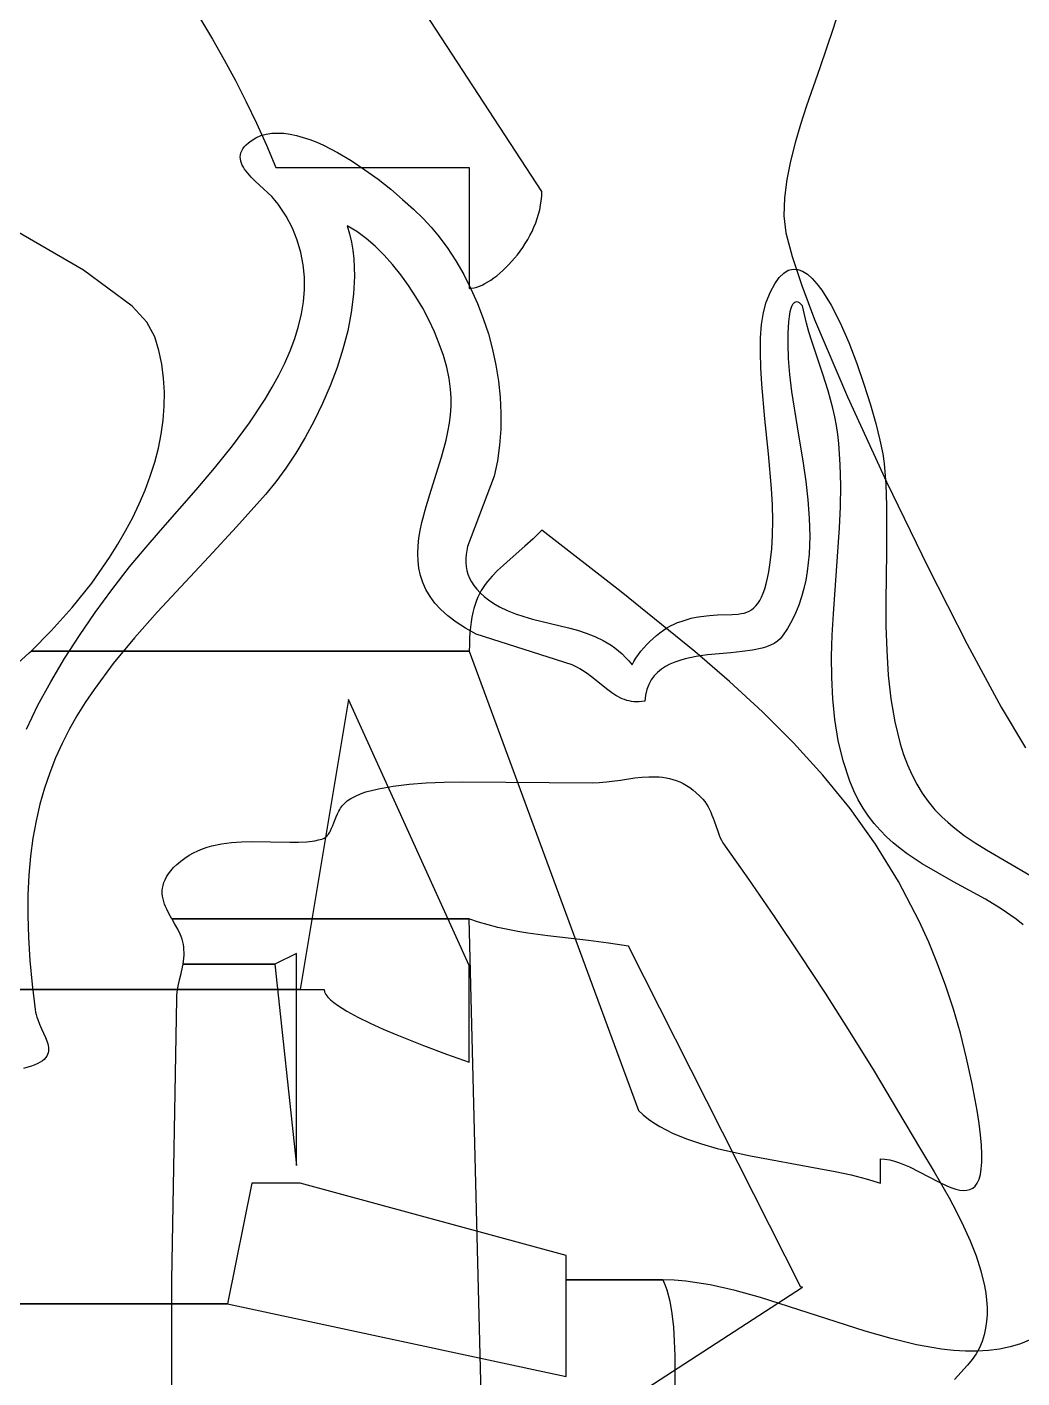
# Model space of a CAD drawing. Extents: x 111.8 to 210.7, y -80.1 to -34.2.
# Drawn here: x 201.249 to 202.7, y -72.74 to -70.769 of the extents above; entities that cross this region are included whole.
import ezdxf

# ---------------------------------------------------------------- set-up
doc = ezdxf.new("R2010")
doc.units = 0
doc.layers.add('BLACK', color=7, linetype='CONTINUOUS')

msp = doc.modelspace()

# ---------------------------------------------------------------- linework, layer by layer
at = {"layer": 'BLACK', "linetype": 'CONTINUOUS'}
for p, q in [((201.999764, -71.009272), (201.67794, -70.515505)), ((201.483957, -70.72712), (201.519433, -70.786774)), ((202.433719, -70.742118), (202.424782, -70.771419)), ((202.424782, -70.771419), (202.405358, -70.828525)), ((201.519433, -70.786774), (201.536422, -70.816859)), ((201.536422, -70.816859), (201.552843, -70.847255)), ((202.405358, -70.828525), (202.385934, -70.883977)), ((201.552843, -70.847255), (201.568644, -70.878063)), ((201.568644, -70.878063), (201.583773, -70.909389)), ((202.385934, -70.883977), (202.376997, -70.911212)), ((201.583773, -70.909389), (201.598178, -70.941334)), ((202.376997, -70.911212), (202.36899, -70.938189)), ((201.571752, -70.937898), (201.575655, -70.934922)), ((201.575655, -70.934922), (201.582595, -70.930736)), ((201.582595, -70.930736), (201.589994, -70.927572)), ((201.589994, -70.927572), (201.597818, -70.925383)), ((201.597818, -70.925383), (201.606031, -70.924121)), ((201.606031, -70.924121), (201.614596, -70.923739)), ((201.614596, -70.923739), (201.623478, -70.92419)), ((201.623478, -70.92419), (201.632641, -70.925425)), ((201.632641, -70.925425), (201.642049, -70.927397)), ((201.642049, -70.927397), (201.651667, -70.93006)), ((201.651667, -70.93006), (201.661458, -70.933365)), ((201.661458, -70.933365), (201.671386, -70.937265)), ((201.560132, -70.95573), (201.560802, -70.952763)), ((201.560802, -70.952763), (201.561942, -70.949794)), ((201.561942, -70.949794), (201.563579, -70.946823)), ((201.563579, -70.946823), (201.565741, -70.943849)), ((201.565741, -70.943849), (201.568456, -70.940874)), ((201.568456, -70.940874), (201.571752, -70.937898)), ((201.598178, -70.941334), (201.611809, -70.974003)), ((201.671386, -70.937265), (201.681416, -70.941712)), ((201.681416, -70.941712), (201.701639, -70.952059)), ((201.701639, -70.952059), (201.721838, -70.964026)), ((202.36899, -70.938189), (202.362222, -70.964959)), ((201.559905, -70.958693), (201.560132, -70.95573)), ((201.560092, -70.961652), (201.559905, -70.958693)), ((201.560666, -70.964606), (201.560092, -70.961652)), ((201.5616, -70.967556), (201.560666, -70.964606)), ((201.562866, -70.970501), (201.5616, -70.967556)), ((201.564436, -70.973439), (201.562866, -70.970501)), ((201.566282, -70.976372), (201.564436, -70.973439)), ((201.611809, -70.974003), (201.893955, -70.974003)), ((201.721838, -70.964026), (201.741727, -70.977233)), ((201.893955, -70.974003), (201.893955, -71.150348)), ((202.362222, -70.964959), (202.357005, -70.991574)), ((201.568378, -70.979297), (201.566282, -70.976372)), ((201.570695, -70.982216), (201.568378, -70.979297)), ((201.575883, -70.988029), (201.570695, -70.982216)), ((201.581624, -70.993807), (201.575883, -70.988029)), ((201.593887, -71.005243), (201.581624, -70.993807)), ((201.741727, -70.977233), (201.761019, -70.991301)), ((201.761019, -70.991301), (201.779427, -71.005849)), ((202.357005, -70.991574), (202.353647, -71.018086)), ((201.599966, -71.010893), (201.593887, -71.005243)), ((201.605716, -71.016493), (201.599966, -71.010893)), ((201.779427, -71.005849), (201.796665, -71.020498)), ((201.99956, -71.015883), (201.999764, -71.009272)), ((201.610915, -71.022038), (201.605716, -71.016493)), ((201.615343, -71.027526), (201.610915, -71.022038)), ((201.626661, -71.044963), (201.615343, -71.027526)), ((201.796665, -71.020498), (201.812446, -71.034868)), ((201.996664, -71.035586), (201.997991, -71.029053)), ((201.997991, -71.029053), (201.998963, -71.022481)), ((201.998963, -71.022481), (201.99956, -71.015883)), ((202.353647, -71.018086), (202.352459, -71.044547)), ((201.63587, -71.062536), (201.626661, -71.044963)), ((201.812446, -71.034868), (201.826482, -71.048579)), ((201.826482, -71.048579), (201.838488, -71.061251)), ((201.990746, -71.054825), (201.993022, -71.048485)), ((201.993022, -71.048485), (201.995001, -71.042068)), ((201.995001, -71.042068), (201.996664, -71.035586)), ((202.352459, -71.044547), (202.355644, -71.069535)), ((201.331308, -71.123688), (201.228394, -71.063957)), ((201.643067, -71.080226), (201.63587, -71.062536)), ((201.729701, -71.067588), (201.715886, -71.059275)), ((201.715886, -71.059275), (201.719262, -71.070843)), ((201.719262, -71.070843), (201.721962, -71.082712)), ((201.743311, -71.077537), (201.729701, -71.067588)), ((201.838488, -71.061251), (201.848176, -71.072505)), ((201.848176, -71.072505), (201.861626, -71.090846)), ((201.979058, -71.07915), (201.982329, -71.073249)), ((201.982329, -71.073249), (201.98538, -71.06722)), ((201.98538, -71.06722), (201.988192, -71.061074)), ((201.988192, -71.061074), (201.990746, -71.054825)), ((202.355644, -71.069535), (202.36472, -71.103926)), ((201.648344, -71.098012), (201.643067, -71.080226)), ((201.721962, -71.082712), (201.724007, -71.094855)), ((201.756634, -71.088959), (201.743311, -71.077537)), ((201.769589, -71.101691), (201.756634, -71.088959)), ((201.861626, -71.090846), (201.874164, -71.110089)), ((201.968122, -71.095947), (201.971936, -71.090511)), ((201.971936, -71.090511), (201.975587, -71.084908)), ((201.975587, -71.084908), (201.979058, -71.07915)), ((201.651795, -71.115876), (201.648344, -71.098012)), ((201.724007, -71.094855), (201.725421, -71.107246)), ((201.725421, -71.107246), (201.726438, -71.132671)), ((201.782094, -71.11557), (201.769589, -71.101691)), ((201.874164, -71.110089), (201.885749, -71.130147)), ((201.951643, -71.115751), (201.960089, -71.106262)), ((201.960089, -71.106262), (201.964167, -71.101201)), ((201.964167, -71.101201), (201.968122, -71.095947)), ((202.36472, -71.103926), (202.378961, -71.146376)), ((201.401984, -71.176497), (201.331308, -71.123688)), ((201.653515, -71.133798), (201.651795, -71.115876)), ((201.794068, -71.130433), (201.782094, -71.11557)), ((201.805429, -71.146118), (201.794068, -71.130433)), ((201.885749, -71.130147), (201.896338, -71.150929)), ((201.929734, -71.135178), (201.934129, -71.131835)), ((201.934129, -71.131835), (201.942937, -71.12431)), ((201.942937, -71.12431), (201.951643, -71.115751)), ((202.345865, -71.134495), (202.352477, -71.127995)), ((202.352477, -71.127995), (202.35922, -71.12398)), ((202.35922, -71.12398), (202.36607, -71.122299)), ((202.36607, -71.122299), (202.373002, -71.122802)), ((202.373002, -71.122802), (202.379989, -71.125339)), ((202.379989, -71.125339), (202.387008, -71.129759)), ((202.387008, -71.129759), (202.394032, -71.135913)), ((201.652137, -71.169739), (201.653598, -71.151759)), ((201.653598, -71.151759), (201.653515, -71.133798)), ((201.726438, -71.132671), (201.725188, -71.158783)), ((201.816097, -71.162462), (201.805429, -71.146118)), ((201.893955, -71.150348), (201.897363, -71.150143)), ((201.896338, -71.150929), (201.905889, -71.172347)), ((201.897363, -71.150143), (201.900957, -71.149538)), ((201.900957, -71.149538), (201.90472, -71.148546)), ((201.90472, -71.148546), (201.908631, -71.147179)), ((201.908631, -71.147179), (201.912671, -71.14545)), ((201.912671, -71.14545), (201.91682, -71.143373)), ((201.91682, -71.143373), (201.92106, -71.14096)), ((201.92106, -71.14096), (201.925371, -71.138224)), ((201.925371, -71.138224), (201.929734, -71.135178)), ((202.333138, -71.155547), (202.33941, -71.143629)), ((202.33941, -71.143629), (202.345865, -71.134495)), ((202.378961, -71.146376), (202.397646, -71.195543)), ((202.394032, -71.135913), (202.401037, -71.14365)), ((202.401037, -71.14365), (202.407998, -71.152821)), ((201.649227, -71.187719), (201.652137, -71.169739)), ((201.725188, -71.158783), (201.721845, -71.185375)), ((201.82599, -71.179302), (201.816097, -71.162462)), ((202.322917, -71.185546), (202.327072, -71.170401)), ((202.327072, -71.170401), (202.333138, -71.155547)), ((202.368212, -71.171058), (202.366797, -71.172256)), ((202.369772, -71.17036), (202.368212, -71.171058)), ((202.371484, -71.170198), (202.369772, -71.17036)), ((202.373355, -71.170613), (202.371484, -71.170198)), ((202.375392, -71.171641), (202.373355, -71.170613)), ((202.377601, -71.173321), (202.375392, -71.171641)), ((202.407998, -71.152821), (202.421684, -71.174859)), ((201.423682, -71.199837), (201.401984, -71.176497)), ((201.644961, -71.20568), (201.649227, -71.187719)), ((201.721845, -71.185375), (201.716584, -71.212242)), ((201.835027, -71.196476), (201.82599, -71.179302)), ((201.905889, -71.172347), (201.914358, -71.194311)), ((202.320251, -71.203009), (202.322917, -71.185546)), ((202.360393, -71.191395), (202.359485, -71.199173)), ((202.361666, -71.184389), (202.360393, -71.191395)), ((202.362455, -71.18127), (202.361666, -71.184389)), ((202.363357, -71.178459), (202.362455, -71.18127)), ((202.364376, -71.175995), (202.363357, -71.178459)), ((202.365521, -71.173914), (202.364376, -71.175995)), ((202.366797, -71.172256), (202.365521, -71.173914)), ((202.37999, -71.175691), (202.377601, -71.173321)), ((202.382706, -71.188501), (202.37999, -71.175691)), ((202.385845, -71.201152), (202.382706, -71.188501)), ((202.421684, -71.174859), (202.43489, -71.200828)), ((201.435462, -71.220884), (201.423682, -71.199837)), ((201.639433, -71.223602), (201.644961, -71.20568)), ((201.843125, -71.213819), (201.835027, -71.196476)), ((201.914358, -71.194311), (201.921703, -71.216733)), ((202.318887, -71.222502), (202.320251, -71.203009)), ((202.358887, -71.207416), (202.358544, -71.215818)), ((202.359485, -71.199173), (202.358887, -71.207416)), ((202.389332, -71.213672), (202.385845, -71.201152)), ((202.397646, -71.195543), (202.445451, -71.308652)), ((202.43489, -71.200828), (202.447414, -71.229525)), ((201.441258, -71.240821), (201.435462, -71.220884)), ((201.632738, -71.241466), (201.639433, -71.223602)), ((201.716584, -71.212242), (201.709579, -71.239179)), ((201.850204, -71.231171), (201.843125, -71.213819)), ((201.921703, -71.216733), (201.927882, -71.239523)), ((202.318638, -71.24374), (202.318887, -71.222502)), ((202.358544, -71.215818), (202.35841, -71.231874)), ((202.393095, -71.226086), (202.389332, -71.213672)), ((202.409425, -71.275241), (202.393095, -71.226086)), ((202.447414, -71.229525), (202.459054, -71.259749)), ((201.445459, -71.260932), (201.441258, -71.240821)), ((201.624969, -71.259252), (201.632738, -71.241466)), ((201.709579, -71.239179), (201.701003, -71.26598)), ((201.856182, -71.248368), (201.850204, -71.231171)), ((201.860978, -71.265247), (201.856182, -71.248368)), ((201.927882, -71.239523), (201.932851, -71.262592)), ((202.319321, -71.266435), (202.318638, -71.24374)), ((202.35841, -71.231874), (202.358823, -71.252421)), ((201.448123, -71.281185), (201.445459, -71.260932)), ((201.616221, -71.276942), (201.624969, -71.259252)), ((201.701003, -71.26598), (201.691033, -71.292441)), ((201.864511, -71.281645), (201.860978, -71.265247)), ((201.932851, -71.262592), (201.936568, -71.285851)), ((202.320747, -71.290301), (202.319321, -71.266435)), ((202.358823, -71.252421), (202.360914, -71.27621)), ((202.459054, -71.259749), (202.469609, -71.290299)), ((201.449308, -71.301548), (201.448123, -71.281185)), ((201.606587, -71.294515), (201.616221, -71.276942)), ((201.866698, -71.2974), (201.864511, -71.281645)), ((201.936568, -71.285851), (201.938991, -71.309211)), ((202.360914, -71.27621), (202.364016, -71.300852)), ((202.417327, -71.299896), (202.409425, -71.275241)), ((201.449072, -71.321989), (201.449308, -71.301548)), ((201.596161, -71.311953), (201.606587, -71.294515)), ((201.691033, -71.292441), (201.679842, -71.318354)), ((201.867473, -71.309808), (201.866698, -71.2974)), ((201.938991, -71.309211), (201.940077, -71.332582)), ((202.325088, -71.340396), (202.320747, -71.290301)), ((202.364016, -71.300852), (202.372094, -71.352135)), ((202.420954, -71.312337), (202.417327, -71.299896)), ((202.445451, -71.308652), (202.502349, -71.432507)), ((202.469609, -71.290299), (202.478878, -71.319973)), ((201.447474, -71.342474), (201.449072, -71.321989)), ((201.573311, -71.346343), (201.596161, -71.311953)), ((201.679842, -71.318354), (201.667604, -71.343516)), ((201.866497, -71.334637), (201.867376, -71.322224)), ((201.867376, -71.322224), (201.867473, -71.309808)), ((202.424267, -71.324892), (202.420954, -71.312337)), ((202.427192, -71.337585), (202.424267, -71.324892)), ((202.478878, -71.319973), (202.486658, -71.34757)), ((201.444571, -71.362973), (201.447474, -71.342474)), ((201.548423, -71.379959), (201.573311, -71.346343)), ((201.667604, -71.343516), (201.654495, -71.367721)), ((201.862752, -71.359423), (201.864926, -71.34704)), ((201.864926, -71.34704), (201.866497, -71.334637)), ((201.940077, -71.332582), (201.939783, -71.355876)), ((202.330173, -71.391731), (202.325088, -71.340396)), ((202.429657, -71.350446), (202.427192, -71.337585)), ((202.486658, -71.34757), (202.492748, -71.371887)), ((201.440422, -71.383452), (201.444571, -71.362973)), ((201.654495, -71.367721), (201.640687, -71.390763)), ((201.860065, -71.371779), (201.862752, -71.359423)), ((201.939783, -71.355876), (201.938067, -71.379003)), ((202.372094, -71.352135), (202.380729, -71.405155)), ((202.431586, -71.3635), (202.429657, -71.350446)), ((202.432907, -71.376775), (202.431586, -71.3635)), ((201.435084, -71.40388), (201.440422, -71.383452)), ((201.522247, -71.412644), (201.548423, -71.379959)), ((201.853511, -71.39637), (201.860065, -71.371779)), ((201.938067, -71.379003), (201.934886, -71.401874)), ((202.435062, -71.407184), (202.432907, -71.376775)), ((202.492748, -71.371887), (202.496946, -71.391725)), ((201.428617, -71.424223), (201.435084, -71.40388)), ((201.640687, -71.390763), (201.626357, -71.412437)), ((201.838189, -71.444832), (201.853511, -71.39637)), ((201.934886, -71.401874), (201.930197, -71.424401)), ((202.334513, -71.442012), (202.330173, -71.391731)), ((202.380729, -71.405155), (202.384529, -71.431968)), ((202.43576, -71.437856), (202.435062, -71.407184)), ((202.496946, -71.391725), (202.499052, -71.40588)), ((202.499052, -71.40588), (202.501311, -71.435713)), ((201.421077, -71.444451), (201.428617, -71.424223)), ((201.495537, -71.444244), (201.522247, -71.412644)), ((201.626357, -71.412437), (201.611678, -71.432537)), ((201.930197, -71.424401), (201.891502, -71.526596)), ((201.412523, -71.464529), (201.421077, -71.444451)), ((201.44352, -71.503569), (201.495537, -71.444244)), ((201.611678, -71.432537), (201.596824, -71.450858)), ((201.830855, -71.468563), (201.838189, -71.444832)), ((202.33594, -71.46604), (202.334513, -71.442012)), ((202.384529, -71.431968), (202.387597, -71.458796)), ((202.435279, -71.468746), (202.43576, -71.437856)), ((202.501311, -71.435713), (202.502365, -71.467442)), ((202.502349, -71.432507), (202.562553, -71.556361)), ((201.403014, -71.484427), (201.412523, -71.464529)), ((201.596824, -71.450858), (201.554506, -71.498045)), ((202.336622, -71.488945), (202.33594, -71.46604)), ((202.387597, -71.458796), (202.389641, -71.485499)), ((201.392607, -71.504112), (201.403014, -71.484427)), ((201.824696, -71.491868), (201.830855, -71.468563)), ((202.389641, -71.485499), (202.390372, -71.51194)), ((202.4339, -71.499806), (202.435279, -71.468746)), ((202.502365, -71.467442), (202.502235, -71.535236)), ((201.381361, -71.523552), (201.392607, -71.504112)), ((201.419716, -71.530983), (201.44352, -71.503569)), ((201.554506, -71.498045), (201.514018, -71.541855)), ((201.820428, -71.514677), (201.822281, -71.503339)), ((201.822281, -71.503339), (201.824696, -71.491868)), ((201.999764, -71.503037), (201.986951, -71.515479)), ((202.115285, -71.592932), (201.999764, -71.503037)), ((202.336374, -71.510438), (202.336622, -71.488945)), ((202.42497, -71.624822), (202.4339, -71.499806)), ((201.369333, -71.542713), (201.381361, -71.523552)), ((201.818769, -71.53692), (201.819228, -71.525873)), ((201.819228, -71.525873), (201.820428, -71.514677)), ((201.986951, -71.515479), (201.974965, -71.526527)), ((202.33501, -71.530234), (202.336374, -71.510438)), ((202.390372, -71.51194), (202.389498, -71.537977)), ((201.343165, -71.580075), (201.369333, -71.542713)), ((201.398385, -71.556692), (201.419716, -71.530983)), ((201.514018, -71.541855), (201.439397, -71.622217)), ((201.819141, -71.547807), (201.818769, -71.53692)), ((201.888899, -71.544391), (201.888882, -71.550207)), ((201.889368, -71.538516), (201.888899, -71.544391)), ((201.890249, -71.532584), (201.889368, -71.538516)), ((201.891502, -71.526596), (201.890249, -71.532584)), ((201.953472, -71.54547), (201.943966, -71.553882)), ((201.974965, -71.526527), (201.953472, -71.54547)), ((202.332245, -71.553776), (202.333699, -71.54256)), ((202.333699, -71.54256), (202.33501, -71.530234)), ((202.389498, -71.537977), (202.386728, -71.563471)), ((202.502235, -71.535236), (202.501424, -71.606565)), ((201.372695, -71.589915), (201.398385, -71.556692)), ((201.820435, -71.558527), (201.819141, -71.547807)), ((201.822739, -71.56907), (201.820435, -71.558527)), ((201.888882, -71.550207), (201.889354, -71.555963)), ((201.889354, -71.555963), (201.890356, -71.561658)), ((201.890356, -71.561658), (201.891927, -71.56729)), ((201.935287, -71.561933), (201.927434, -71.56988)), ((201.943966, -71.553882), (201.935287, -71.561933)), ((202.328891, -71.573089), (202.330644, -71.563935)), ((202.330644, -71.563935), (202.332245, -71.553776)), ((202.386728, -71.563471), (202.384542, -71.575972)), ((202.562553, -71.556361), (202.620278, -71.66947)), ((201.31457, -71.615938), (201.343165, -71.580075)), ((201.826143, -71.579429), (201.822739, -71.56907)), ((201.830737, -71.589593), (201.826143, -71.579429)), ((201.891927, -71.56729), (201.894106, -71.572857)), ((201.894106, -71.572857), (201.896932, -71.578358)), ((201.896932, -71.578358), (201.900445, -71.583792)), ((201.900445, -71.583792), (201.904683, -71.589157)), ((201.917204, -71.582173), (201.914207, -71.586499)), ((201.920407, -71.577983), (201.917204, -71.582173)), ((201.927434, -71.56988), (201.920407, -71.577983)), ((202.324917, -71.588597), (202.326984, -71.581292)), ((202.326984, -71.581292), (202.328891, -71.573089)), ((202.384542, -71.575972), (202.381773, -71.588284)), ((201.348264, -71.623169), (201.372695, -71.589915)), ((201.836611, -71.599556), (201.830737, -71.589593)), ((201.843853, -71.609306), (201.836611, -71.599556)), ((201.906458, -71.600613), (201.904288, -71.605804)), ((201.904683, -71.589157), (201.909686, -71.594452)), ((201.908834, -71.595686), (201.906458, -71.600613)), ((201.911418, -71.590992), (201.908834, -71.595686)), ((201.909686, -71.594452), (201.915494, -71.599676)), ((201.914207, -71.586499), (201.911418, -71.590992)), ((201.915494, -71.599676), (201.922145, -71.604826)), ((201.922145, -71.604826), (201.929679, -71.609901)), ((202.222952, -71.679934), (202.115285, -71.592932)), ((202.317726, -71.605646), (202.320292, -71.600721)), ((202.320292, -71.600721), (202.322688, -71.595055)), ((202.322688, -71.595055), (202.324917, -71.588597)), ((202.378385, -71.600391), (202.374342, -71.612275)), ((202.381773, -71.588284), (202.378385, -71.600391)), ((201.284011, -71.650044), (201.31457, -71.615938)), ((201.325174, -71.656547), (201.348264, -71.623169)), ((201.439397, -71.622217), (201.405699, -71.660203)), ((201.852555, -71.618837), (201.843853, -71.609306)), ((201.862805, -71.62814), (201.852555, -71.618837)), ((201.899018, -71.623289), (201.897675, -71.629862)), ((201.900568, -71.61711), (201.899018, -71.623289)), ((201.902325, -71.611292), (201.900568, -71.61711)), ((201.904288, -71.605804), (201.902325, -71.611292)), ((201.929679, -71.609901), (201.938134, -71.614901)), ((201.938134, -71.614901), (201.949373, -71.620386)), ((201.949373, -71.620386), (201.961192, -71.62505)), ((202.286315, -71.625374), (202.29059, -71.624735)), ((202.29059, -71.624735), (202.294661, -71.62383)), ((202.294661, -71.62383), (202.298529, -71.622609)), ((202.298529, -71.622609), (202.3022, -71.621016)), ((202.3022, -71.621016), (202.305677, -71.619)), ((202.305677, -71.619), (202.308965, -71.616508)), ((202.308965, -71.616508), (202.312066, -71.613487)), ((202.312066, -71.613487), (202.314985, -71.609884)), ((202.314985, -71.609884), (202.317726, -71.605646)), ((202.369606, -71.623918), (202.364143, -71.635304)), ((202.374342, -71.612275), (202.369606, -71.623918)), ((202.42328, -71.656037), (202.42497, -71.624822)), ((202.501424, -71.606565), (202.501625, -71.642712)), ((201.874692, -71.637204), (201.862805, -71.62814)), ((201.888308, -71.646023), (201.874692, -71.637204)), ((201.895608, -71.64432), (201.894885, -71.652268)), ((201.896538, -71.636862), (201.895608, -71.64432)), ((201.897675, -71.629862), (201.896538, -71.636862)), ((201.961192, -71.62505), (201.973493, -71.629063)), ((201.973493, -71.629063), (201.986173, -71.632595)), ((201.986173, -71.632595), (202.038676, -71.645328)), ((202.182254, -71.645617), (202.187434, -71.642608)), ((202.187434, -71.642608), (202.192594, -71.63999)), ((202.192594, -71.63999), (202.197701, -71.637798)), ((202.197701, -71.637798), (202.202718, -71.636067)), ((202.202718, -71.636067), (202.210276, -71.633594)), ((202.210276, -71.633594), (202.217575, -71.631594)), ((202.217575, -71.631594), (202.224618, -71.630016)), ((202.224618, -71.630016), (202.231409, -71.628807)), ((202.231409, -71.628807), (202.24425, -71.627283)), ((202.24425, -71.627283), (202.256131, -71.6266)), ((202.256131, -71.6266), (202.277132, -71.626068)), ((202.277132, -71.626068), (202.286315, -71.625374)), ((202.364143, -71.635304), (202.357914, -71.646415)), ((202.501625, -71.642712), (202.50269, -71.678731)), ((201.254705, -71.679382), (201.284011, -71.650044)), ((201.303507, -71.690142), (201.325174, -71.656547)), ((201.405699, -71.660203), (201.374698, -71.69768)), ((201.90374, -71.654587), (201.888308, -71.646023)), ((201.894368, -71.66074), (201.894058, -71.669767)), ((201.894885, -71.652268), (201.894368, -71.66074)), ((202.043969, -71.699566), (201.90374, -71.654587)), ((202.038676, -71.645328), (202.051743, -71.649015)), ((202.051743, -71.649015), (202.064586, -71.653245)), ((202.064586, -71.653245), (202.077104, -71.658188)), ((202.077104, -71.658188), (202.089195, -71.664014)), ((202.089195, -71.664014), (202.095049, -71.667312)), ((202.157284, -71.665316), (202.162038, -71.660872)), ((202.162038, -71.660872), (202.166947, -71.656646)), ((202.166947, -71.656646), (202.171975, -71.652671)), ((202.171975, -71.652671), (202.177089, -71.648983)), ((202.177089, -71.648983), (202.182254, -71.645617)), ((202.347538, -71.661411), (202.343482, -71.665047)), ((202.350886, -71.657233), (202.347538, -71.661411)), ((202.357914, -71.646415), (202.350886, -71.657233)), ((202.422366, -71.687143), (202.42328, -71.656037)), ((201.218865, -71.711955), (201.251954, -71.682136)), ((201.251954, -71.682136), (201.254705, -71.679382)), ((201.254705, -71.679382), (201.893955, -71.679382)), ((201.893955, -71.679382), (201.254705, -71.679382)), ((201.894058, -71.669767), (201.893955, -71.679382)), ((201.893955, -71.679382), (202.140831, -72.349493)), ((202.095049, -71.667312), (202.100759, -71.670895)), ((202.100759, -71.670895), (202.106311, -71.674784)), ((202.106311, -71.674784), (202.111695, -71.679)), ((202.111695, -71.679), (202.116896, -71.683565)), ((202.116896, -71.683565), (202.121902, -71.688501)), ((202.140518, -71.684562), (202.144303, -71.6796)), ((202.144303, -71.6796), (202.148382, -71.674714)), ((202.148382, -71.674714), (202.152721, -71.669941)), ((202.152721, -71.669941), (202.157284, -71.665316)), ((202.273453, -71.723512), (202.222952, -71.679934)), ((202.275402, -71.68179), (202.241414, -71.685014)), ((202.291778, -71.680177), (202.275402, -71.68179)), ((202.307188, -71.678069), (202.291778, -71.680177)), ((202.321219, -71.675092), (202.307188, -71.678069)), ((202.327587, -71.673162), (202.321219, -71.675092)), ((202.333455, -71.670876), (202.327587, -71.673162)), ((202.338771, -71.668186), (202.333455, -71.670876)), ((202.343482, -71.665047), (202.338771, -71.668186)), ((202.50269, -71.678731), (202.504964, -71.714286)), ((202.620278, -71.66947), (202.669737, -71.761085)), ((201.283343, -71.724046), (201.303507, -71.690142)), ((201.374698, -71.69768), (201.346612, -71.735367)), ((202.04787, -71.70137), (202.043969, -71.699566)), ((202.05164, -71.7033), (202.04787, -71.70137)), ((202.055289, -71.705342), (202.05164, -71.7033)), ((202.121902, -71.688501), (202.126701, -71.693828)), ((202.126701, -71.693828), (202.13128, -71.699567)), ((202.13128, -71.699567), (202.133972, -71.694581)), ((202.133972, -71.694581), (202.137063, -71.689568)), ((202.137063, -71.689568), (202.140518, -71.684562)), ((202.180106, -71.701881), (202.174078, -71.705873)), ((202.186618, -71.698416), (202.180106, -71.701881)), ((202.193563, -71.695432), (202.186618, -71.698416)), ((202.200889, -71.692882), (202.193563, -71.695432)), ((202.208543, -71.690719), (202.200889, -71.692882)), ((202.224632, -71.687371), (202.208543, -71.690719)), ((202.241414, -71.685014), (202.224632, -71.687371)), ((202.422505, -71.718095), (202.422366, -71.687143)), ((202.058826, -71.707483), (202.055289, -71.705342)), ((202.065602, -71.712007), (202.058826, -71.707483)), ((202.07204, -71.716764), (202.065602, -71.712007)), ((202.095894, -71.735946), (202.07204, -71.716764)), ((202.15942, -71.721477), (202.155849, -71.728043)), ((202.163683, -71.715625), (202.15942, -71.721477)), ((202.168587, -71.710439), (202.163683, -71.715625)), ((202.174078, -71.705873), (202.168587, -71.710439)), ((202.321526, -71.767762), (202.273453, -71.723512)), ((202.423978, -71.748845), (202.422505, -71.718095)), ((202.504964, -71.714286), (202.508793, -71.749037)), ((201.264765, -71.758354), (201.283343, -71.724046)), ((201.346612, -71.735367), (201.333729, -71.754513)), ((202.101751, -71.740238), (202.095894, -71.735946)), ((202.107713, -71.744111), (202.101751, -71.740238)), ((202.153021, -71.735368), (202.150988, -71.743499)), ((202.155849, -71.728043), (202.153021, -71.735368)), ((201.247853, -71.793159), (201.264765, -71.758354)), ((201.333729, -71.754513), (201.321657, -71.77398)), ((201.717618, -71.749921), (201.647079, -72.173148)), ((201.893955, -72.137878), (201.717618, -71.749921)), ((202.110756, -71.745857), (202.107713, -71.744111)), ((202.113853, -71.747457), (202.110756, -71.745857)), ((202.117012, -71.748899), (202.113853, -71.747457)), ((202.120244, -71.750168), (202.117012, -71.748899)), ((202.123558, -71.751251), (202.120244, -71.750168)), ((202.126962, -71.752134), (202.123558, -71.751251)), ((202.130465, -71.752804), (202.126962, -71.752134)), ((202.134078, -71.753248), (202.130465, -71.752804)), ((202.137809, -71.753451), (202.134078, -71.753248)), ((202.141668, -71.7534), (202.137809, -71.753451)), ((202.145663, -71.753082), (202.141668, -71.7534)), ((202.149803, -71.752483), (202.145663, -71.753082)), ((202.150988, -71.743499), (202.149803, -71.752483)), ((202.427063, -71.779347), (202.423978, -71.748845)), ((202.508793, -71.749037), (202.514521, -71.78265)), ((202.669737, -71.761085), (202.705143, -71.820463)), ((201.321657, -71.77398), (201.310422, -71.793859)), ((202.367015, -71.813149), (202.321526, -71.767762)), ((202.432039, -71.809554), (202.427063, -71.779347)), ((201.310422, -71.793859), (201.300051, -71.814237)), ((202.514521, -71.78265), (202.522492, -71.814785)), ((201.300051, -71.814237), (201.290572, -71.835206)), ((202.409766, -71.860137), (202.367015, -71.813149)), ((202.439186, -71.839421), (202.432039, -71.809554)), ((202.522492, -71.814785), (202.527427, -71.830194)), ((201.290572, -71.835206), (201.282011, -71.856854)), ((202.448782, -71.8689), (202.439186, -71.839421)), ((202.527427, -71.830194), (202.533053, -71.845107)), ((201.282011, -71.856854), (201.274396, -71.879272)), ((202.449625, -71.909191), (202.409766, -71.860137)), ((202.533053, -71.845107), (202.539412, -71.859482)), ((202.539412, -71.859482), (202.546548, -71.873278)), ((201.274396, -71.879272), (201.267753, -71.902548)), ((201.743169, -71.884822), (201.761695, -71.880069)), ((201.761695, -71.880069), (201.782857, -71.876383)), ((201.782857, -71.876383), (201.806189, -71.873642)), ((201.806189, -71.873642), (201.831226, -71.871727)), ((201.831226, -71.871727), (201.857503, -71.870517)), ((201.857503, -71.870517), (201.884556, -71.869892)), ((201.884556, -71.869892), (202.073072, -71.871546)), ((202.073072, -71.871546), (202.083488, -71.871203)), ((202.083488, -71.871203), (202.093897, -71.87029)), ((202.093897, -71.87029), (202.114661, -71.867453)), ((202.114661, -71.867453), (202.1353, -71.86443)), ((202.1353, -71.86443), (202.145554, -71.863285)), ((202.145554, -71.863285), (202.155753, -71.862616)), ((202.155753, -71.862616), (202.165891, -71.862599)), ((202.165891, -71.862599), (202.170934, -71.862889)), ((202.170934, -71.862889), (202.175959, -71.863407)), ((202.175959, -71.863407), (202.180964, -71.864175)), ((202.180964, -71.864175), (202.185949, -71.865215)), ((202.185949, -71.865215), (202.190913, -71.866548)), ((202.190913, -71.866548), (202.195854, -71.868197)), ((202.195854, -71.868197), (202.200773, -71.870183)), ((202.200773, -71.870183), (202.205667, -71.872528)), ((202.205667, -71.872528), (202.210535, -71.875254)), ((202.210535, -71.875254), (202.215378, -71.878383)), ((202.215378, -71.878383), (202.220194, -71.881936)), ((202.454596, -71.883041), (202.448782, -71.8689)), ((202.546548, -71.873278), (202.554503, -71.886451)), ((201.712184, -71.901186), (201.713968, -71.899545)), ((201.713968, -71.899545), (201.715884, -71.898004)), ((201.715884, -71.898004), (201.721339, -71.894211)), ((201.721339, -71.894211), (201.727744, -71.89076)), ((201.727744, -71.89076), (201.73504, -71.887635)), ((201.73504, -71.887635), (201.743169, -71.884822)), ((202.220194, -71.881936), (202.224981, -71.885935)), ((202.224981, -71.885935), (202.229739, -71.890402)), ((202.229739, -71.890402), (202.234468, -71.895358)), ((202.234468, -71.895358), (202.237294, -71.89892)), ((202.237294, -71.89892), (202.239842, -71.902645)), ((202.461097, -71.896235), (202.454596, -71.883041)), ((202.46824, -71.908544), (202.461097, -71.896235)), ((202.554503, -71.886451), (202.563321, -71.89896)), ((202.563321, -71.89896), (202.573045, -71.910763)), ((201.267753, -71.902548), (201.262111, -71.926773)), ((201.699746, -71.921166), (201.701645, -71.91686)), ((201.701645, -71.91686), (201.703772, -71.912639)), ((201.703772, -71.912639), (201.704942, -71.910583)), ((201.704942, -71.910583), (201.706193, -71.908574)), ((201.706193, -71.908574), (201.707535, -71.906621)), ((201.707535, -71.906621), (201.708976, -71.904733)), ((201.708976, -71.904733), (201.710522, -71.902918)), ((201.710522, -71.902918), (201.712184, -71.901186)), ((202.239842, -71.902645), (202.242142, -71.906509)), ((202.242142, -71.906509), (202.244224, -71.910489)), ((202.244224, -71.910489), (202.246121, -71.914563)), ((202.246121, -71.914563), (202.247862, -71.918706)), ((202.247862, -71.918706), (202.249479, -71.922896)), ((202.486434, -71.960777), (202.449625, -71.909191)), ((202.475984, -71.920028), (202.46824, -71.908544)), ((202.484287, -71.930749), (202.475984, -71.920028)), ((202.573045, -71.910763), (202.583718, -71.921817)), ((201.262111, -71.926773), (201.257495, -71.952037)), ((201.691378, -71.941533), (201.693121, -71.937847)), ((201.693121, -71.937847), (201.694764, -71.933897)), ((201.694764, -71.933897), (201.696372, -71.929754)), ((201.696372, -71.929754), (201.699746, -71.921166)), ((202.249479, -71.922896), (202.251004, -71.927108)), ((202.251004, -71.927108), (202.256792, -71.943728)), ((202.493105, -71.940767), (202.484287, -71.930749)), ((202.583718, -71.921817), (202.591678, -71.929025)), ((202.591678, -71.929025), (202.599677, -71.935791)), ((202.599677, -71.935791), (202.615763, -71.948157)), ((201.257495, -71.952037), (201.253934, -71.978428)), ((201.532576, -71.960594), (201.546939, -71.958657)), ((201.546939, -71.958657), (201.561449, -71.957596)), ((201.561449, -71.957596), (201.575986, -71.957205)), ((201.575986, -71.957205), (201.632003, -71.958238)), ((201.632003, -71.958238), (201.644874, -71.958119)), ((201.644874, -71.958119), (201.657051, -71.957437)), ((201.657051, -71.957437), (201.668414, -71.955989)), ((201.668414, -71.955989), (201.673753, -71.954912)), ((201.673753, -71.954912), (201.678843, -71.953567)), ((201.678843, -71.953567), (201.680518, -71.952987)), ((201.680518, -71.952987), (201.682078, -71.952245)), ((201.682078, -71.952245), (201.683531, -71.95135)), ((201.683531, -71.95135), (201.684884, -71.950311)), ((201.684884, -71.950311), (201.686146, -71.949136)), ((201.686146, -71.949136), (201.687325, -71.947835)), ((201.687325, -71.947835), (201.68843, -71.946415)), ((201.68843, -71.946415), (201.689468, -71.944885)), ((201.689468, -71.944885), (201.690448, -71.943255)), ((201.690448, -71.943255), (201.691378, -71.941533)), ((202.256792, -71.943728), (202.258316, -71.947708)), ((202.258316, -71.947708), (202.259934, -71.951572)), ((202.259934, -71.951572), (202.261675, -71.955297)), ((202.261675, -71.955297), (202.263572, -71.958858)), ((202.263572, -71.958858), (202.301249, -72.012147)), ((202.502396, -71.950144), (202.493105, -71.940767)), ((202.512117, -71.958941), (202.502396, -71.950144)), ((202.522225, -71.967218), (202.512117, -71.958941)), ((202.615763, -71.948157), (202.631919, -71.959228)), ((202.631919, -71.959228), (202.648086, -71.969318)), ((201.253934, -71.978428), (201.251454, -72.006037)), ((201.479001, -71.981211), (201.485201, -71.977238)), ((201.485201, -71.977238), (201.491573, -71.973716)), ((201.491573, -71.973716), (201.498102, -71.970617)), ((201.498102, -71.970617), (201.504773, -71.967918)), ((201.504773, -71.967918), (201.511571, -71.965592)), ((201.511571, -71.965592), (201.518481, -71.963613)), ((201.518481, -71.963613), (201.532576, -71.960594)), ((202.520041, -72.01536), (202.486434, -71.960777)), ((202.532679, -71.975037), (202.522225, -71.967218)), ((202.55445, -71.989544), (202.532679, -71.975037)), ((202.648086, -71.969318), (202.71171, -72.006153)), ((201.458575, -71.999824), (201.462551, -71.995268)), ((201.462551, -71.995268), (201.467177, -71.990609)), ((201.467177, -71.990609), (201.472988, -71.985659)), ((201.472988, -71.985659), (201.479001, -71.981211)), ((202.577089, -72.00295), (202.55445, -71.989544)), ((201.251454, -72.006037), (201.250083, -72.034953)), ((201.447279, -72.021245), (201.448503, -72.017124)), ((201.448503, -72.017124), (201.450212, -72.012928)), ((201.450212, -72.012928), (201.452438, -72.008649)), ((201.452438, -72.008649), (201.455215, -72.004283)), ((201.455215, -72.004283), (201.458575, -71.999824)), ((202.301249, -72.012147), (202.338772, -72.066676)), ((202.55029, -72.073404), (202.520041, -72.01536)), ((202.600256, -72.015744), (202.577089, -72.00295)), ((202.646806, -72.041447), (202.600256, -72.015744)), ((201.250083, -72.034953), (201.249847, -72.065265)), ((201.446151, -72.029277), (201.446506, -72.025294)), ((201.446183, -72.0332), (201.446151, -72.029277)), ((201.446567, -72.037067), (201.446183, -72.0332)), ((201.446506, -72.025294), (201.447279, -72.021245)), ((201.447271, -72.040885), (201.446567, -72.037067)), ((201.448261, -72.044658), (201.447271, -72.040885)), ((201.449506, -72.048391), (201.448261, -72.044658)), ((201.450971, -72.052091), (201.449506, -72.048391)), ((201.452625, -72.055762), (201.450971, -72.052091)), ((201.456363, -72.06304), (201.452625, -72.055762)), ((202.669508, -72.055334), (202.646806, -72.041447)), ((202.691372, -72.070562), (202.669508, -72.055334)), ((201.249847, -72.065265), (201.250774, -72.097064)), ((201.460298, -72.069985), (201.456363, -72.06304)), ((201.460459, -72.070268), (201.460298, -72.069985)), ((201.460298, -72.069985), (201.893156, -72.069985)), ((201.893156, -72.069985), (201.460298, -72.069985)), ((201.464647, -72.077488), (201.460459, -72.070268)), ((201.468665, -72.084742), (201.464647, -72.077488)), ((201.893156, -72.069985), (201.914323, -72.908714)), ((201.907137, -72.074645), (201.893156, -72.069985)), ((201.921284, -72.078744), (201.907137, -72.074645)), ((202.338772, -72.066676), (202.375984, -72.122197)), ((202.564107, -72.103869), (202.55029, -72.073404)), ((202.701883, -72.078831), (202.691372, -72.070562)), ((201.250774, -72.097064), (201.252891, -72.130439)), ((201.472249, -72.092075), (201.468665, -72.084742)), ((201.473796, -72.095783), (201.472249, -72.092075)), ((201.475135, -72.099527), (201.473796, -72.095783)), ((201.935578, -72.082339), (201.921284, -72.078744)), ((201.95, -72.085488), (201.935578, -72.082339)), ((201.964531, -72.088249), (201.95, -72.085488)), ((201.979151, -72.090681), (201.964531, -72.088249)), ((202.008581, -72.094789), (201.979151, -72.090681)), ((202.067657, -72.101611), (202.008581, -72.094789)), ((201.476234, -72.103312), (201.475135, -72.099527)), ((201.47706, -72.107142), (201.476234, -72.103312)), ((201.47758, -72.111024), (201.47706, -72.107142)), ((201.47776, -72.114963), (201.47758, -72.111024)), ((201.478077, -72.118992), (201.47776, -72.114963)), ((202.096994, -72.105254), (202.067657, -72.101611)), ((202.125989, -72.109672), (202.096994, -72.105254)), ((202.377343, -72.607089), (202.125989, -72.109672)), ((202.577026, -72.135374), (202.564107, -72.103869)), ((201.252891, -72.130439), (201.256225, -72.165479)), ((201.475574, -72.140589), (201.476474, -72.13613)), ((201.476474, -72.13613), (201.476478, -72.136115)), ((201.476474, -72.13613), (201.610051, -72.13613)), ((201.610051, -72.13613), (201.476474, -72.13613)), ((201.476478, -72.136115), (201.477222, -72.131706)), ((201.477222, -72.131706), (201.477766, -72.127375)), ((201.477766, -72.127375), (201.478065, -72.123133)), ((201.478065, -72.123133), (201.478077, -72.118992)), ((201.641801, -72.120255), (201.610051, -72.13613)), ((201.610051, -72.13613), (201.641801, -72.429818)), ((201.641801, -72.429818), (201.641801, -72.120255)), ((202.375984, -72.122197), (202.412731, -72.178462)), ((202.589027, -72.167977), (202.577026, -72.135374)), ((201.471223, -72.158914), (201.47346, -72.14969)), ((201.47346, -72.14969), (201.475574, -72.140589)), ((201.893955, -72.278953), (201.893955, -72.137878)), ((200.098882, -72.173148), (201.647079, -72.173148)), ((201.647079, -72.173148), (200.098882, -72.173148)), ((201.256225, -72.165479), (201.260802, -72.202275)), ((201.46774, -72.177362), (201.46838, -72.172779)), ((201.46838, -72.172779), (201.469202, -72.168169)), ((201.469202, -72.168169), (201.471223, -72.158914)), ((201.647079, -72.173148), (201.682348, -72.173148)), ((201.682348, -72.173148), (201.682955, -72.176554)), ((201.682955, -72.176554), (201.684725, -72.180148)), ((202.600093, -72.201735), (202.589027, -72.167977)), ((201.460066, -72.597001), (201.467177, -72.1864)), ((201.467177, -72.1864), (201.467325, -72.181907)), ((201.467325, -72.181907), (201.46774, -72.177362)), ((201.684725, -72.180148), (201.687579, -72.18391)), ((201.687579, -72.18391), (201.691441, -72.18782)), ((201.691441, -72.18782), (201.696233, -72.19186)), ((201.696233, -72.19186), (201.701877, -72.196009)), ((201.701877, -72.196009), (201.715413, -72.20456)), ((202.412731, -72.178462), (202.448858, -72.235224)), ((201.260802, -72.202275), (201.261418, -72.205972)), ((201.261418, -72.205972), (201.26225, -72.209621)), ((201.26225, -72.209621), (201.26327, -72.213221)), ((201.26327, -72.213221), (201.264446, -72.21677)), ((201.715413, -72.20456), (201.731429, -72.213317)), ((201.731429, -72.213317), (201.749305, -72.222126)), ((202.610203, -72.236708), (202.600093, -72.201735)), ((201.264446, -72.21677), (201.267145, -72.22371)), ((201.267145, -72.22371), (201.270104, -72.230428)), ((201.270104, -72.230428), (201.275825, -72.243156)), ((201.749305, -72.222126), (201.768421, -72.230831)), ((201.768421, -72.230831), (201.788157, -72.239278)), ((202.448858, -72.235224), (202.48421, -72.292233)), ((201.275825, -72.243156), (201.278098, -72.249142)), ((201.278098, -72.249142), (201.278981, -72.252036)), ((201.278981, -72.252036), (201.279654, -72.254861)), ((201.279654, -72.254861), (201.280087, -72.257616)), ((201.788157, -72.239278), (201.827008, -72.254777)), ((201.827008, -72.254777), (201.8609, -72.267384)), ((202.619338, -72.272953), (202.610203, -72.236708)), ((201.273825, -72.274829), (201.271237, -72.276974)), ((201.275929, -72.272602), (201.273825, -72.274829)), ((201.277579, -72.270296), (201.275929, -72.272602)), ((201.278805, -72.267911), (201.277579, -72.270296)), ((201.279639, -72.265449), (201.278805, -72.267911)), ((201.28011, -72.262912), (201.279639, -72.265449)), ((201.280087, -72.257616), (201.280249, -72.2603)), ((201.280249, -72.2603), (201.28011, -72.262912)), ((201.8609, -72.267384), (201.893955, -72.278953)), ((202.627478, -72.310529), (202.619338, -72.272953)), ((201.24996, -72.286427), (201.243824, -72.288053)), ((201.255429, -72.28471), (201.24996, -72.286427)), ((201.26026, -72.282906), (201.255429, -72.28471)), ((201.264485, -72.281014), (201.26026, -72.282906)), ((201.268134, -72.279036), (201.264485, -72.281014)), ((201.271237, -72.276974), (201.268134, -72.279036)), ((202.48421, -72.292233), (202.518631, -72.349243)), ((202.634604, -72.349493), (202.627478, -72.310529)), ((202.140831, -72.349493), (202.147749, -72.355902)), ((202.518631, -72.349243), (202.551968, -72.406004)), ((202.637503, -72.368313), (202.634604, -72.349493)), ((202.147749, -72.355902), (202.155254, -72.361918)), ((202.155254, -72.361918), (202.163315, -72.367558)), ((202.163315, -72.367558), (202.171899, -72.372844)), ((202.171899, -72.372844), (202.190507, -72.382428)), ((202.639607, -72.385157), (202.637503, -72.368313)), ((202.190507, -72.382428), (202.210819, -72.390823)), ((202.210819, -72.390823), (202.232579, -72.398185)), ((202.64095, -72.400116), (202.639607, -72.385157)), ((202.232579, -72.398185), (202.255526, -72.404668)), ((202.255526, -72.404668), (202.279404, -72.410429)), ((202.279404, -72.410429), (202.303953, -72.415621)), ((202.551968, -72.406004), (202.571744, -72.43885)), ((202.641562, -72.413279), (202.64095, -72.400116)), ((202.303953, -72.415621), (202.403699, -72.433807)), ((202.493526, -72.455301), (202.493526, -72.420029)), ((202.493526, -72.420029), (202.500238, -72.420427)), ((202.500238, -72.420427), (202.507124, -72.421562)), ((202.507124, -72.421562), (202.514153, -72.423342)), ((202.514153, -72.423342), (202.52129, -72.425678)), ((202.52129, -72.425678), (202.535766, -72.431653)), ((202.535766, -72.431653), (202.550293, -72.438766)), ((202.640728, -72.434582), (202.641477, -72.424738)), ((202.641477, -72.424738), (202.641562, -72.413279)), ((202.403699, -72.433807), (202.427732, -72.438483)), ((202.427732, -72.438483), (202.450886, -72.443521)), ((202.450886, -72.443521), (202.472904, -72.449075)), ((202.472904, -72.449075), (202.493526, -72.455301)), ((202.550293, -72.438766), (202.578467, -72.453507)), ((202.571744, -72.43885), (202.593598, -72.47678)), ((202.63481, -72.455331), (202.637361, -72.449788)), ((202.637361, -72.449788), (202.639345, -72.442902)), ((202.639345, -72.442902), (202.640728, -72.434582)), ((201.57654, -72.455301), (201.54126, -72.631646)), ((201.647069, -72.455301), (201.57654, -72.455301)), ((202.035033, -72.56111), (201.647069, -72.455301)), ((202.578467, -72.453507), (202.591598, -72.45969)), ((202.591598, -72.45969), (202.597812, -72.462167)), ((202.597812, -72.462167), (202.603747, -72.464115)), ((202.603747, -72.464115), (202.609373, -72.465444)), ((202.609373, -72.465444), (202.614657, -72.466062)), ((202.614657, -72.466062), (202.619566, -72.465879)), ((202.619566, -72.465879), (202.624068, -72.464804)), ((202.624068, -72.464804), (202.62813, -72.462749)), ((202.62813, -72.462749), (202.631722, -72.459621)), ((202.631722, -72.459621), (202.63481, -72.455331)), ((202.593598, -72.47678), (202.60448, -72.497148)), ((202.60448, -72.497148), (202.614894, -72.518183)), ((202.614894, -72.518183), (202.624509, -72.539683)), ((202.624509, -72.539683), (202.632996, -72.561447)), ((202.035033, -72.596377), (202.035033, -72.56111)), ((202.632996, -72.561447), (202.640026, -72.583272)), ((202.640026, -72.583272), (202.645269, -72.604958)), ((201.4599, -73.016531), (201.460066, -72.597001)), ((201.914323, -72.908714), (202.379989, -72.607089)), ((202.035033, -72.737452), (202.035033, -72.596377)), ((202.035033, -72.596377), (202.176111, -72.596377)), ((202.176111, -72.596377), (202.035033, -72.596377)), ((202.176111, -72.596377), (202.179215, -72.603292)), ((202.192845, -72.596879), (202.176111, -72.596377)), ((202.179215, -72.603292), (202.181932, -72.610782)), ((202.20996, -72.598331), (202.192845, -72.596879)), ((202.245203, -72.603747), (202.20996, -72.598331)), ((202.281584, -72.611953), (202.245203, -72.603747)), ((202.379989, -72.607089), (202.377343, -72.607089)), ((202.645269, -72.604958), (202.647118, -72.615686)), ((202.181932, -72.610782), (202.186306, -72.627305)), ((202.186306, -72.627305), (202.18944, -72.645586)), ((202.318842, -72.622277), (202.281584, -72.611953)), ((202.471493, -72.671323), (202.318842, -72.622277)), ((202.647118, -72.615686), (202.648396, -72.626303)), ((202.648396, -72.626303), (202.649063, -72.636785)), ((199.655297, -72.631646), (201.54126, -72.631646)), ((201.54126, -72.631646), (199.655297, -72.631646)), ((201.54126, -72.631646), (201.54127, -72.631646)), ((201.54127, -72.631646), (202.035033, -72.737452)), ((202.18944, -72.645586), (202.191542, -72.665261)), ((202.649078, -72.647106), (202.648398, -72.65724)), ((202.649063, -72.636785), (202.649078, -72.647106)), ((202.191542, -72.665261), (202.192816, -72.685969)), ((202.646984, -72.667164), (202.644794, -72.676851)), ((202.648398, -72.65724), (202.646984, -72.667164)), ((202.192816, -72.685969), (202.19347, -72.707349)), ((202.509268, -72.682164), (202.471493, -72.671323)), ((202.546372, -72.691093), (202.509268, -72.682164)), ((202.641786, -72.686276), (202.63792, -72.695415)), ((202.644794, -72.676851), (202.641786, -72.686276)), ((202.712774, -72.683558), (202.6981, -72.68961)), ((202.19347, -72.707349), (202.193746, -72.750678)), ((202.582546, -72.697439), (202.546372, -72.691093)), ((202.600203, -72.699433), (202.582546, -72.697439)), ((202.617531, -72.70053), (202.600203, -72.699433)), ((202.634497, -72.700645), (202.617531, -72.70053)), ((202.633154, -72.704242), (202.627448, -72.712731)), ((202.63792, -72.695415), (202.633154, -72.704242)), ((202.65107, -72.699694), (202.634497, -72.700645)), ((202.667216, -72.697594), (202.65107, -72.699694)), ((202.682903, -72.694261), (202.667216, -72.697594)), ((202.6981, -72.68961), (202.682903, -72.694261)), ((202.620759, -72.720858), (202.601401, -72.74171)), ((202.627448, -72.712731), (202.620759, -72.720858))]:
    msp.add_line(p, q, dxfattribs=at)

doc.saveas('drawing.dxf')
